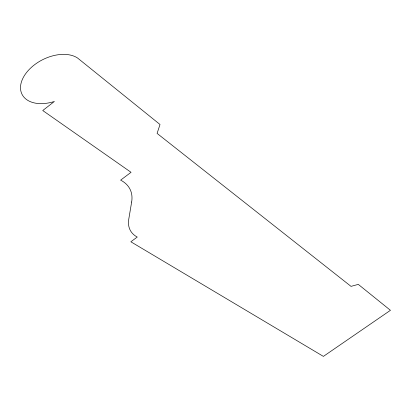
<?xml version="1.0" encoding="UTF-8"?>
<svg xmlns="http://www.w3.org/2000/svg" width="411" height="411" viewBox="0 0 411 411"><rect width="100%" height="100%" fill="white"/><g stroke="black" fill="none" stroke-linecap="round" stroke-linejoin="round"><path stroke-width="0.62" d="M131.643 202.032L128.787 219.053A56.076 28.662 -29.3 0 0 137.253 237.055L130.852 241.776L323.395 356.394L390.45 310.31L358.289 284.376L351.02 286.364L157.084 133.395L160.023 124.507L77.509 57.977A33.99 21.619 -26.8 0 0 23.314 77.453A33.99 21.619 -26.8 0 0 54.38 101.466L42.744 110.528L131.047 172.307L120.629 180.141A62.914 33.692 -26.1 0 1 131.643 202.032"/></g></svg>
